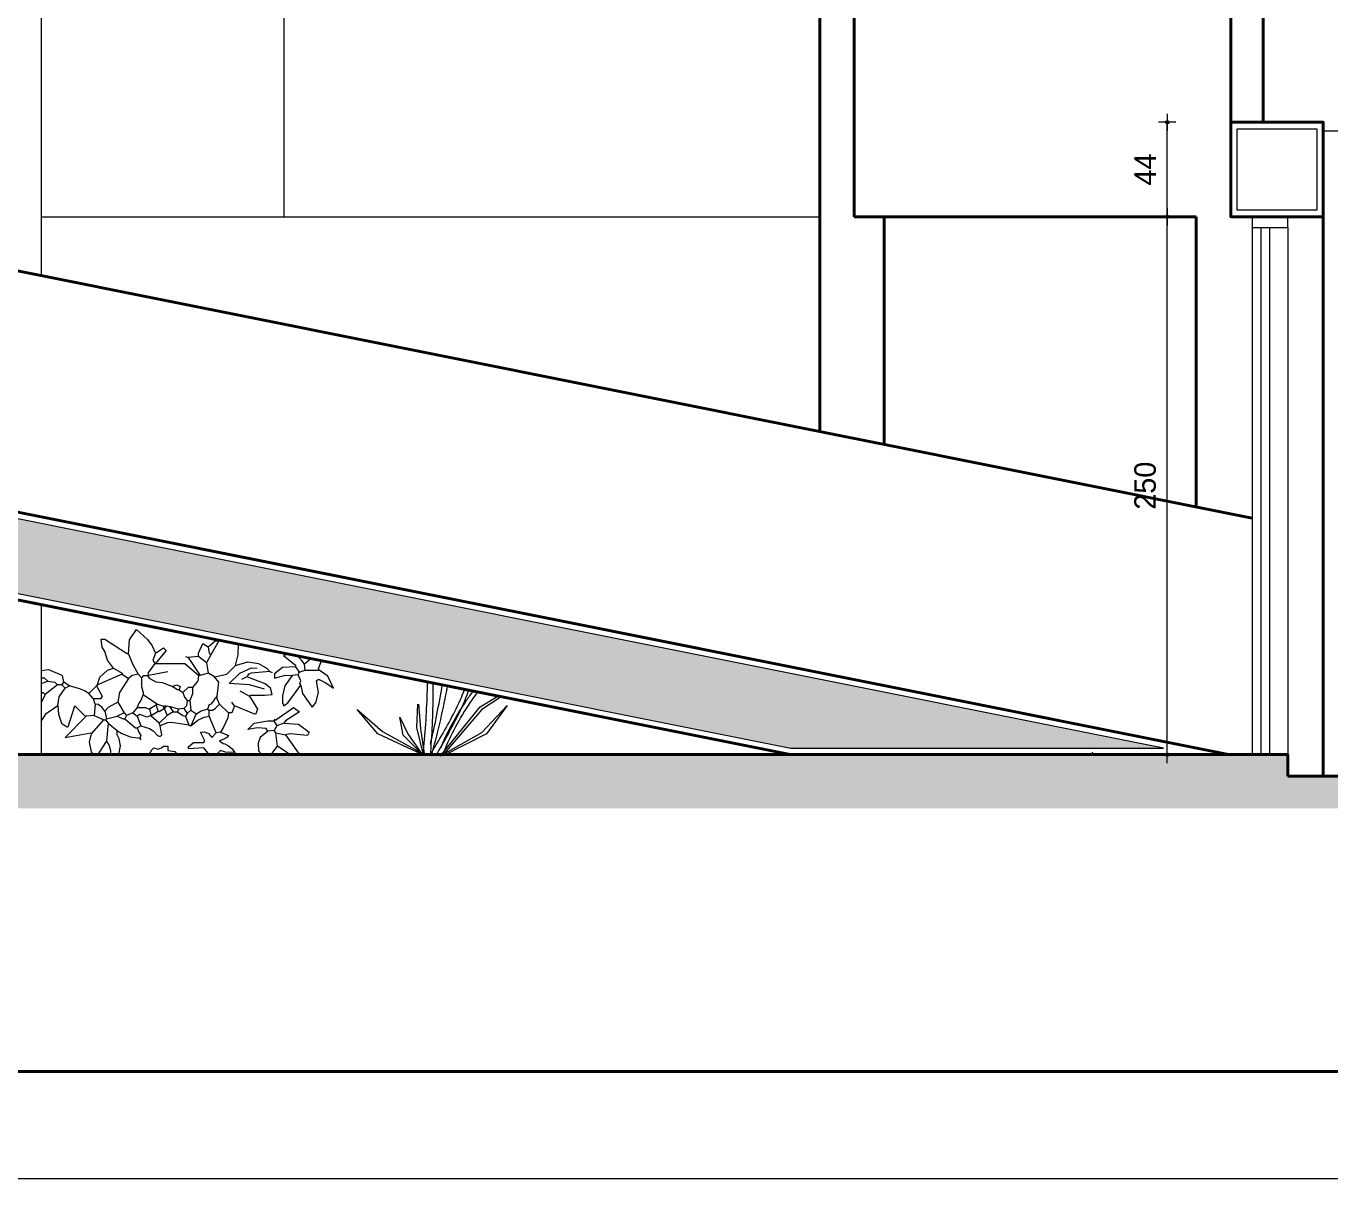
# Model space of a CAD drawing. Header units: millimetres. Extents: x 13204 to 24802, y 21209 to 40694.
# Drawn here: x 19348 to 19954, y 28396 to 28932 of the extents above; entities that cross this region are included whole.
import ezdxf

# ---------------------------------------------------------------- set-up
doc = ezdxf.new("R2010")
doc.units = ezdxf.units.MM
doc.linetypes.add('0', pattern=[0])
for name, color, linetype, lineweight in [('COTAS', 30, 'Continuous', 5), ('Esquadrias', 2, 'Continuous', 20), ('Hachura', 8, 'Continuous', 0), ('Louças', 150, 'Continuous', 15), ('Meia Parede', 11, 'Continuous', 40), ('Moveis', 6, 'Continuous', 13), ('PAREDE', 1, 'Continuous', 40), ('Paredes', 1, 'Continuous', 40), ('PISO', 5, 'Continuous', 5), ('TEXTO', 4, 'Continuous', 5), ('Vegetação', 3, 'Continuous', 5)]:
    doc.layers.add(name, color=color, linetype=linetype, lineweight=lineweight)
doc.layers.add('HACHURAS', color=8, linetype='Continuous')
doc.styles.add('LANA', font='stylu.ttf')
doc.dimstyles.new('COTA 50', dxfattribs={"dimscale": 0, "dimtxt": 10, "dimasz": 0.5, "dimexe": 1.25, "dimexo": 5, "dimgap": 5, "dimtad": 1, "dimdec": 0, "dimtxsty": 'LANA', "dimblk": 'cota', "dimcen": 2.5, "dimse2": 1, "dimclrd": 256, "dimclre": 256, "dimclrt": 256, "dimaunit": 1, "dimadec": 0, "dimazin": 0, "dimtfac": 1, "dimtdec": 0, "dimtmove": 0, "dimatfit": 3, "dimldrblk": 'DOTSMALL', "dimfxl": 5, "dimfxlon": 1, "dimtzin": 9, "dimlwd": -1, "dimlwe": -1, "dimarcsym": 0})

# ---------------------------------------------------------------- blocks, each defined once
blk = doc.blocks.new('cota')
at = {"layer": 'COTAS'}
blk.add_hatch(color=256, dxfattribs=at).paths.add_polyline_path([(-1.6, 0, 1), (1.6, 0, 1)])
for points in [[(-1.6, 0), (-8, 0)], [(0, 1.6), (0, 8)], [(8, 0), (1.6, 0)], [(0, -8), (0, -1.6)]]:
    blk.add_lwpolyline(points, dxfattribs=at)
blk.add_circle((0, 0), 1.6, dxfattribs=at)
blk = doc.blocks.new('*D937')
at = {"layer": 'COTAS', "transparency": 16777216}
for p, q in [((19878.26, 28594.06), (19878.26, 28843.06)), ((19883.26, 28593.56), (19877.01, 28593.56))]:
    blk.add_line(p, q, dxfattribs=at)
at = {"layer": 'Defpoints', "color": 0, "transparency": 16777216}
for p in [(19878.26, 28843.56), (19907.79, 28843.56), (19917.79, 28593.56)]:
    blk.add_point(p, dxfattribs=at)
at = {"layer": 'COTAS', "transparency": 16777216, "xscale": 0.5, "yscale": 0.5, "zscale": 0.5}
for p, rotation in [((19878.26, 28843.56), 90), ((19878.26, 28593.56), 270)]:
    blk.add_blockref('cota', p, dxfattribs=dict(at, rotation=rotation))
at = {"layer": 'COTAS', "transparency": 16777216, "insert": (19868.01, 28718.56), "char_height": 10, "attachment_point": 5, "rotation": 90, "style": 'LANA'}
blk.add_mtext('250', dxfattribs=at)
blk = doc.blocks.new('_DotSmall')
at = {"layer": 'PAREDE', "color": 0, "const_width": 0.5}
blk.add_lwpolyline([(-0.0625, 0, 1), (0.0625, 0, 1)], format="xyb", close=True, dxfattribs=at)
blk = doc.blocks.new('*D938')
at = {"layer": 'COTAS', "transparency": 16777216}
for p, q in [((19878.26, 28844.06), (19878.26, 28886.97)), ((19883.26, 28843.56), (19877.01, 28843.56))]:
    blk.add_line(p, q, dxfattribs=at)
at = {"layer": 'Defpoints', "color": 0, "transparency": 16777216}
for p in [(19878.26, 28887.47), (19950.79, 28887.47), (19907.79, 28843.56)]:
    blk.add_point(p, dxfattribs=at)
at = {"layer": 'COTAS', "transparency": 16777216, "xscale": 0.5, "yscale": 0.5, "zscale": 0.5}
for p, rotation in [((19878.26, 28887.47), 90), ((19878.26, 28843.56), 270)]:
    blk.add_blockref('cota', p, dxfattribs=dict(at, rotation=rotation))
at = {"layer": 'COTAS', "transparency": 16777216, "insert": (19868.04, 28865.52), "char_height": 10, "attachment_point": 5, "rotation": 90, "style": 'LANA'}
blk.add_mtext('44', dxfattribs=at)

msp = doc.modelspace()

# ---------------------------------------------------------------- hatches: boundary and pattern name
at = {"layer": 'Hachura'}
h = msp.add_hatch(dxfattribs=at)
h.set_pattern_fill('AR-CONC', color=256, scale=0.25, angle=90, style=0)
h.set_pattern_definition([(140, (18432.795, 28596.564), (3.9848, 45.5462), [4.7625, -52.3875]), (85, (18432.795, 28596.564), (-47.7642, -8.8107), [3.81, -41.91]), (190.451, (18433.127, 28600.36), (-43.7792, 36.7356), [4.0475, -44.5225]), (136.184, (18420.095, 28596.564), (10.5106, 67.7698), [7.1437, -78.5812]), (186.6356, (18420.97, 28602.21), (-61.8564, 59.351), [6.0713, -66.7837]), (81.184, (18420.095, 28596.564), (-61.8563, 59.351), [5.715, -62.865]), (111, (18423.27, 28602.914), (25.5664, 37.9037), [4.7625, -52.3875]), (56, (18423.27, 28602.914), (-46.047, 15.4505), [3.81, -41.91]), (161.4514, (18425.4, 28606.072), (-20.4807, 53.3541), [4.0475, -44.5225]), (127.5, (18432.795, 28596.564), (-21.13876, 0.77215), [0, -41.402, 0, -42.545, 0, -42.06875]), (97.5, (18432.795, 28596.564), (-25.04514, 16.7049), [0, -24.257, 0, -40.4495, 0, -16.03375]), (57.5, (18432.795, 28582.403), (1.43219, 33.89765), [0, -15.875, 0, -49.53, 0, -65.7225]), (47.5, (18432.795, 28576.053), (-6.3566, 37.0323), [0, -20.6375, 0, -32.893, 0, -46.6725])])
h.paths.add_polyline_path([(18432.79, 28885.5), (18432.79, 28850.83), (19703.22, 28596.56), (19876.47, 28596.56)])
at = {"layer": 'HACHURAS'}
h = msp.add_hatch(dxfattribs=at)
h.set_pattern_fill('EARTH', color=256, scale=3, angle=45, style=0)
h.set_pattern_definition([(45, (16996.795, 28568.564), (2e-15, 26.94077), [19.05, -19.05]), (45, (16991.743, 28573.615), (2e-15, 26.94077), [19.05, -19.05]), (45, (16986.692, 28578.667), (2e-15, 26.94077), [19.05, -19.05]), (135, (16986.692, 28582.034), (-26.94077, 2e-15), [19.05, -19.05]), (135, (16991.743, 28587.086), (-26.94077, 2e-15), [19.05, -19.05]), (135, (16996.795, 28592.137), (-26.94077, 2e-15), [19.05, -19.05])])
h.paths.add_polyline_path([(16996.79, 28593.56), (19934.29, 28593.56), (19934.29, 28583.56), (20246.79, 28583.56), (20246.79, 28568.56), (16996.79, 28568.56)])

# ---------------------------------------------------------------- linework, layer by layer
at = {"layer": 'Esquadrias'}
for p, q in [((19354.75, 28995.9), (19354.75, 28816.22)), ((19467.79, 28843.56), (19467.79, 28995.9)), ((19467.79, 28843.56), (19716.75, 28843.56)), ((19921.79, 28838.56), (19921.79, 28593.56)), ((19925.79, 28838.56), (19925.79, 28593.56)), ((19354.75, 28663.25), (19354.75, 28593.56))]:
    msp.add_line(p, q, dxfattribs=at)
msp.add_lwpolyline([(19917.79, 28843.56), (19917.79, 28838.56), (19934.29, 28838.56), (19934.29, 28843.56)], dxfattribs=at)
at = {"layer": 'Louças'}
msp.add_line((19354.75, 28843.56), (19467.79, 28843.56), dxfattribs=at)
at = {"layer": 'Meia Parede'}
for p, q in [((19716.75, 28995.9), (19716.75, 28743.77)), ((19732.79, 28843.56), (19732.79, 28995.9)), ((19917.79, 28703.53), (19100.74, 28867.06)), ((19732.79, 28843.56), (19891.75, 28843.56)), ((19746.75, 28843.56), (19746.75, 28737.77)), ((19891.75, 28843.56), (19891.75, 28708.75)), ((19950.79, 28843.56), (19950.79, 28583.56))]:
    msp.add_line(p, q, dxfattribs=at)
at = {"layer": 'Moveis'}
for p, q in [((19950.79, 28883.56), (19994.16, 28883.56)), ((19917.79, 28838.56), (19917.79, 28593.56)), ((19934.29, 28838.56), (19934.29, 28583.56))]:
    msp.add_line(p, q, dxfattribs=at)
at = {"layer": 'Paredes'}
for p, q in [((19922.79, 28887.47), (19922.79, 29183.56)), ((19907.79, 28888.56), (19907.79, 29168.56)), ((19907.79, 28843.56), (19907.79, 29168.56)), ((19906.75, 28593.56), (18432.79, 28888.56)), ((19702.92, 28593.56), (18432.79, 28847.77)), ((19907.79, 28843.56), (19922.79, 28843.56)), ((19934.29, 28593.56), (16996.79, 28593.56)), ((19934.29, 28583.56), (19934.29, 28593.56)), ((19934.29, 28583.56), (20246.79, 28583.56)), ((21256.85, 28446.32), (13252.5, 28446.32))]:
    msp.add_line(p, q, dxfattribs=at)
msp.add_lwpolyline([(18417.79, 28873.56), (18417.79, 28843.56), (18432.79, 28843.56), (18432.79, 28847.77), (19702.92, 28593.56), (19906.75, 28593.56), (18432.79, 28888.56), (18417.79, 28888.56)], dxfattribs=at)
msp.add_lwpolyline([(19907.79, 28887.47), (19950.79, 28887.47), (19950.79, 28843.56), (19907.79, 28843.56)], close=True, dxfattribs=at)
at = {"layer": 'PISO'}
msp.add_lwpolyline([(18420.79, 28885.56), (16999.79, 28885.56), (16999.79, 28846.56), (17018.79, 28846.56), (17018.79, 28876.56), (18420.79, 28876.56), (18420.79, 28846.56), (18429.79, 28846.56), (18429.79, 28851.43), (19703.22, 28596.56), (19876.47, 28596.56), (18432.5, 28885.56), (18420.79, 28885.56)], dxfattribs=at)
msp.add_lwpolyline([(19910.79, 28884.47), (19947.79, 28884.47), (19947.79, 28846.56), (19910.79, 28846.56)], close=True, dxfattribs=at)
at = {"layer": 'TEXTO'}
msp.add_line((21305.52, 28396.34), (13203.83, 28396.34), dxfattribs=at)
at = {"layer": 'Vegetação', "color": 8, "linetype": '0'}
for p, q in [((19558.86, 28615.78), (19567.15, 28620.74)), ((19568.59, 28620.45), (19559.7, 28614.58)), ((19511.37, 28603.17), (19501.71, 28614.58)), ((19501.71, 28614.58), (19513.47, 28604.37)), ((19529.44, 28606.17), (19529.86, 28616.98)), ((19530.28, 28616.98), (19531.12, 28605.57)), ((19540.37, 28592.96), (19558.86, 28615.78)), ((19559.7, 28614.58), (19541.21, 28592.96)), ((19559.7, 28603.77), (19571.46, 28616.38)), ((19571.46, 28616.38), (19561.8, 28603.17)), ((19523.14, 28602.57), (19521.46, 28610.98)), ((19521.46, 28610.98), (19525.24, 28603.17)), ((19531.96, 28593.56), (19511.37, 28603.17)), ((19513.47, 28604.37), (19532.8, 28593.56)), ((19531.54, 28594.16), (19523.14, 28602.57)), ((19525.24, 28603.17), (19531.54, 28594.16)), ((19532.38, 28594.16), (19529.44, 28606.17)), ((19531.12, 28605.57), (19532.8, 28594.16)), ((19540.37, 28592.96), (19559.7, 28603.77)), ((19561.8, 28603.17), (19541.63, 28592.96))]:
    msp.add_line(p, q, dxfattribs=at)
at = {"layer": 'Vegetação', "color": 8}
for points in [[(19395.37, 28640.33), (19397.43, 28635.5), (19399.86, 28630.95), (19397.06, 28630.4), (19395.37, 28628.91), (19391.29, 28622.38), (19390.48, 28617.9), (19385.99, 28615.45), (19384.36, 28613.82), (19383.01, 28615.68), (19381.33, 28616.86), (19379.87, 28617.08), (19379.06, 28619.53), (19377.02, 28621.98), (19380.69, 28625.65), (19380.69, 28625.24), (19382.08, 28629.61), (19385.63, 28632.75), (19388.44, 28633.8), (19385.58, 28637.47), (19384.36, 28641.55), (19383.2, 28643.54), (19382.82, 28645.9), (19382.73, 28647.26), (19384.36, 28647.26), (19394.55, 28640.73), (19395.37, 28640.33), (19395.93, 28646.88), (19399.12, 28651.78), (19404.17, 28647.07), (19406.42, 28644.13), (19408.01, 28640.73), (19411.68, 28643.18), (19412.91, 28641.96), (19408.01, 28635.84), (19408.42, 28635.84), (19421.63, 28635.84)], [(19421.63, 28635.84), (19427.99, 28630.54), (19427.99, 28630.13), (19427.59, 28627.68), (19427.18, 28627.28), (19425.14, 28624.83), (19425.15, 28621.77), (19423.92, 28618.71), (19424.32, 28614.23), (19426.77, 28612.6), (19426.77, 28612.19), (19424.32, 28606.89), (19427.62, 28609.64), (19430.61, 28610.98), (19432.89, 28611.37), (19432.89, 28614.23), (19434.52, 28614.23), (19435.74, 28615.04), (19437.78, 28617.08), (19436.56, 28619.53), (19436.56, 28620.75), (19437.37, 28627.28), (19435.33, 28629.72), (19441.04, 28630.95), (19445.12, 28635.02), (19446.31, 28640.01), (19446.57, 28644.87)], [(19431.66, 28636.25), (19427.99, 28639.1), (19427.99, 28640.73), (19430.03, 28645.22), (19432.48, 28643.59), (19435.74, 28646.44), (19437.37, 28646.44)], [(19437.56, 28646.67), (19437.32, 28646.49), (19433.7, 28639.92), (19431.66, 28636.25), (19432.48, 28631.35), (19428.69, 28630.32)], [(19408.01, 28640.73), (19406.79, 28637.47), (19407.6, 28635.84), (19404.34, 28631.35), (19404.75, 28630.54), (19413.72, 28632.17)], [(19421.88, 28639.1), (19423.1, 28638.69), (19428.69, 28630.32)], [(19427.99, 28639.1), (19423.1, 28638.69)], [(19432.48, 28643.59), (19432.89, 28640.73), (19433.7, 28639.92)], [(19471.45, 28630.32), (19468.04, 28625.53), (19466.92, 28620.82), (19466.97, 28617.27), (19467.78, 28616.45), (19469.41, 28617.67), (19475.53, 28625.83), (19475.12, 28626.65), (19475.53, 28627.87), (19474.31, 28630.72), (19474.72, 28631.95), (19477.57, 28632.76), (19477.16, 28635.62), (19475.94, 28637.25), (19473.66, 28639.65), (19470.29, 28640.44), (19467.38, 28639.69), (19473.08, 28635.21), (19473.08, 28634.39), (19466.97, 28633.99), (19463.3, 28631.13), (19463.3, 28629.09), (19468.42, 28630.43), (19471.45, 28630.32)], [(19480.09, 28638.16), (19479.2, 28637.25), (19477.16, 28635.62)], [(19364.51, 28630.36), (19358.32, 28632.95), (19354.75, 28632.48)], [(19388.44, 28633.8), (19392.52, 28631.35), (19392.52, 28630.95), (19383.14, 28626.87), (19381.1, 28626.05)], [(19407.6, 28635.84), (19408.01, 28635.84)], [(19458.65, 28623.96), (19451.68, 28626.04), (19442.22, 28626.56), (19447.12, 28631.43), (19452.59, 28633.95), (19455.16, 28633.69)], [(19445.12, 28635.43), (19445.12, 28635.02), (19450.83, 28636.66), (19455.86, 28635.89), (19459.79, 28633.54), (19461.03, 28632.17), (19452.46, 28631.35), (19451.24, 28630.95), (19450.42, 28629.72)], [(19461.03, 28632.17), (19462.25, 28631.76)], [(19473.08, 28634.39), (19474.72, 28631.95)], [(19477.57, 28632.76), (19484.1, 28632.76)], [(19483.69, 28628.68), (19487.1, 28626.9), (19490.71, 28624.48), (19488.13, 28629.99), (19484.1, 28632.76), (19483.69, 28633.58), (19485.17, 28637.14)], [(19364.51, 28630.36), (19365.19, 28627.28), (19364.38, 28626.05), (19362.34, 28626.05), (19356.63, 28621.57), (19354.75, 28617.64)], [(19354.75, 28629.32), (19356.22, 28629.32), (19357.85, 28627.68)], [(19354.75, 28626.69), (19357.85, 28627.68), (19361.11, 28627.28), (19362.34, 28626.05)], [(19368.08, 28625.46), (19366.01, 28624.42), (19364.38, 28626.05)], [(19377.02, 28621.98), (19374.98, 28623.2), (19372.76, 28624.2), (19367.81, 28625.53), (19365.12, 28627.42)], [(19392.52, 28630.95), (19395.37, 28628.91)], [(19415.76, 28625.24), (19417.8, 28626.05), (19419.43, 28625.24), (19419.02, 28623.61), (19418.21, 28623.61), (19415.76, 28625.24), (19411.27, 28626.87), (19408.29, 28627.26), (19405.48, 28628.83), (19404.34, 28630.13), (19402.3, 28630.13), (19401.49, 28629.32), (19401.49, 28625.24), (19402.3, 28622.38), (19402.3, 28621.57), (19401.08, 28618.71), (19400.26, 28617.49), (19399.45, 28615.45), (19397.41, 28613), (19399.45, 28611.37), (19401.08, 28606.89), (19405.21, 28605.66), (19406.89, 28604.57), (19408.83, 28602.4), (19410.05, 28601.99), (19410.87, 28602.81), (19410.05, 28606.89), (19409.64, 28608.11), (19405.97, 28611.37), (19405.97, 28611.78), (19403.93, 28610.96), (19400.67, 28612.19), (19399.45, 28611.37)], [(19399.86, 28630.95), (19401.49, 28629.32)], [(19404.75, 28630.54), (19404.34, 28630.13)], [(19435.33, 28629.72), (19432.48, 28631.35)], [(19447.16, 28623.2), (19451.65, 28620.75), (19452.05, 28621.16), (19458.58, 28621.16), (19462.25, 28621.57), (19461.43, 28624.42), (19458.99, 28626.46), (19453.69, 28628.5), (19450.42, 28629.72), (19447.98, 28628.5)], [(19474.31, 28630.72), (19471.45, 28630.32)], [(19475.53, 28625.83), (19476.28, 28622), (19480.83, 28615.63)], [(19480.83, 28615.64), (19482.46, 28617.67), (19483.77, 28622.39), (19482.87, 28627.87), (19483.69, 28628.68)], [(19354.75, 28608.97), (19357.12, 28612.6), (19362.5, 28616.36), (19363.17, 28620.43), (19365.94, 28624.51)], [(19356.63, 28621.57), (19355.81, 28622.38), (19354.75, 28621.83)], [(19380.69, 28625.24), (19383.14, 28620.75), (19382.32, 28619.53), (19379.06, 28619.53)], [(19402.3, 28621.57), (19408.83, 28617.08), (19411.27, 28616.27), (19412.91, 28616.27), (19412.09, 28615.04), (19409.64, 28613.41), (19409.24, 28613.82), (19408.83, 28614.64), (19408.42, 28616.67), (19405.16, 28614.64), (19405.57, 28612.6), (19405.97, 28611.78), (19409.24, 28613.82)], [(19419.02, 28623.61), (19420.65, 28622.38)], [(19425.14, 28624.83), (19423.1, 28624.83), (19420.65, 28622.38), (19421.47, 28620.34), (19422.69, 28618.71), (19422.29, 28616.27), (19421.06, 28615.04), (19422.69, 28612.6)], [(19436.56, 28620.75), (19435.33, 28619.53), (19435.33, 28619.12), (19433.7, 28617.08), (19432.89, 28616.67), (19432.07, 28614.64), (19429.22, 28613.82), (19426.77, 28612.19)], [(19451.65, 28620.75), (19455.32, 28614.64), (19454.5, 28612.19), (19444.71, 28616.27), (19443.49, 28617.9)], [(19362.5, 28616.36), (19362.8, 28612.29), (19364.29, 28608.22), (19366.98, 28606.34)], [(19367.37, 28606.43), (19370.49, 28616.27), (19374.98, 28611.78), (19375.8, 28611.37), (19365.95, 28601.53)], [(19379.87, 28617.08), (19379.47, 28611.78), (19383.95, 28609.74), (19384.77, 28609.74), (19385.99, 28608.11), (19390.07, 28604.85), (19391.98, 28603.47), (19396.23, 28601.79), (19400.67, 28601.18), (19401.08, 28600.36)], [(19384.36, 28613.82), (19385.17, 28610.15), (19390.07, 28611.37), (19392.92, 28610.15), (19393.74, 28610.15)], [(19390.48, 28617.9), (19393.33, 28613), (19394.55, 28611.78), (19393.74, 28610.15), (19398.63, 28606.07), (19399.45, 28606.07), (19401.08, 28606.89)], [(19399.45, 28615.45), (19403.12, 28615.45), (19405.16, 28614.64)], [(19408.83, 28617.08), (19408.42, 28616.67)], [(19411.27, 28616.27), (19412.09, 28615.04), (19412.09, 28614.64), (19413.31, 28611.78), (19409.64, 28608.11)], [(19424.32, 28614.23), (19422.69, 28612.6), (19421.88, 28611.37), (19423.51, 28607.29), (19415.35, 28608.52), (19413.5, 28608.36), (19410.02, 28606.98)], [(19412.91, 28616.27), (19414.54, 28615.86)], [(19418.62, 28614.64), (19414.54, 28615.86), (19416.17, 28613.41), (19413.31, 28611.78)], [(19416.17, 28613.41), (19418.21, 28613.41)], [(19421.06, 28615.04), (19418.62, 28614.64), (19418.21, 28613.41), (19420.65, 28611.78), (19421.88, 28611.37)], [(19422.69, 28618.71), (19423.92, 28618.71)], [(19432.07, 28614.64), (19432.89, 28614.23)], [(19432.89, 28617.08), (19432.89, 28616.67)], [(19437.78, 28617.08), (19441.86, 28613), (19441.55, 28610.66), (19439.75, 28606.58), (19438.19, 28604.03), (19441.86, 28602.4), (19441.1, 28601.48), (19439.68, 28600.7), (19437.78, 28599.95), (19439.41, 28598.73), (19440.2, 28598.58), (19441.85, 28597.71), (19443.72, 28596.07), (19444.71, 28594.65), (19442.82, 28594.5), (19440.43, 28594.73), (19438.19, 28595.47), (19436.97, 28594.24), (19436.97, 28593.56)], [(19444.71, 28616.27), (19443.49, 28613), (19441.86, 28613)], [(19463.47, 28609.74), (19463.07, 28609.74), (19463.07, 28609.33), (19463.47, 28609.74), (19463.88, 28609.74), (19472.04, 28615.45), (19474.89, 28613.41), (19468.37, 28609.33), (19467.55, 28608.11), (19464.29, 28606.89)], [(19467.78, 28616.45), (19467.38, 28616.04)], [(19379.47, 28611.78), (19375.8, 28611.37)], [(19379.01, 28593.56), (19378.18, 28594.79), (19377.35, 28599.31), (19378.24, 28603.22), (19383.95, 28609.74)], [(19385.17, 28610.15), (19384.77, 28609.74)], [(19385.99, 28608.11), (19385.17, 28599.95), (19386.4, 28597.78), (19387.1, 28595.15), (19387.21, 28593.56)], [(19393.33, 28613), (19390.07, 28611.37)], [(19397.41, 28613), (19394.55, 28611.78)], [(19432.94, 28593.56), (19430.44, 28596.69), (19423.51, 28596.28), (19423.1, 28597.1), (19425.55, 28599.14), (19430.44, 28599.14), (19430.85, 28599.95), (19428.81, 28604.03), (19430.76, 28604.23), (19432.64, 28603.44), (19434.11, 28601.58), (19436.15, 28603.62), (19432.89, 28611.37)], [(19460.21, 28604.44), (19459.4, 28605.66), (19455.32, 28606.07), (19450.8, 28605.29), (19453.8, 28608.23), (19460.21, 28609.33), (19463.07, 28609.33), (19463.07, 28608.93), (19464.29, 28606.89), (19463.07, 28604.85), (19460.21, 28604.44), (19456.54, 28601.58), (19455.67, 28598.81), (19455.86, 28595.28), (19457.31, 28593.56)], [(19467.55, 28608.11), (19474.48, 28607.7), (19479.38, 28604.03), (19478.56, 28602.4), (19470.41, 28603.22), (19468.37, 28602.81), (19474.48, 28594.24), (19474.23, 28593.56)], [(19365.95, 28601.53), (19377.83, 28603.62), (19378.24, 28603.22)], [(19390.93, 28593.56), (19391.63, 28597.63), (19391.14, 28600.85), (19390.07, 28602.81), (19390.07, 28604.44), (19390.07, 28604.85)], [(19399.45, 28606.07), (19400.26, 28604.03), (19401.08, 28602.4), (19400.67, 28601.18), (19400.26, 28601.18)], [(19423.51, 28607.29), (19424.32, 28606.89)], [(19438.19, 28604.03), (19436.15, 28603.62)], [(19461.74, 28593.56), (19464.7, 28597.51), (19463.88, 28603.62), (19463.07, 28604.85)], [(19463.88, 28603.62), (19468.37, 28602.81)], [(19385.17, 28599.95), (19384.77, 28599.14), (19381.16, 28593.56)], [(19404.43, 28593.56), (19404.75, 28593.84), (19405.97, 28595.06), (19405.97, 28595.47), (19406.38, 28595.88), (19407.2, 28596.69), (19409.18, 28596.17), (19410.79, 28596.69), (19411.68, 28597.51), (19413.72, 28597.51), (19413.72, 28595.47), (19416.98, 28595.06), (19417.8, 28593.84)], [(19470.43, 28593.56), (19464.7, 28597.51)], [(19417.25, 28593.56), (19417.8, 28593.84), (19418.62, 28593.43)], [(19444.71, 28594.65), (19445.12, 28594.24)], [(19843.16, 28594.65), (19843.57, 28594.24)]]:
    msp.add_lwpolyline(points, dxfattribs=at)
for points in [[(19421.63, 28635.84, 0.175441), (19421.63, 28635.84)], [(19364.51, 28630.36, 0.243445), (19364.51, 28630.36)]]:
    msp.add_lwpolyline(points, format="xyb", dxfattribs=at)
at = {"layer": 'Vegetação', "color": 8, "linetype": '0'}
for centre, major_axis, start_param, end_param in [((19294.17, 28630.03), (169.9, 169.9), 5.464216, 5.486369), ((19118.64, 28696.11), (302.93, 302.93), 5.267615, 5.333523), ((19320.16, 28623.72), (153.37, 153.37), 5.489346, 5.511804), ((19110.61, 28636.32), (299.77, 299.77), 5.396765, 5.463931), ((19144.97, 28625.13), (277.26, 277.26), 5.415655, 5.489531), ((19210.65, 28686.23), (-239.43, 239.43), 3.647951, 3.739863), ((19392.79, 28651.74), (108.35, 108.35), 5.310681, 5.325197), ((19474.61, 28651.39), (57.81, 57.81), 5.01722, 5.158603), ((19472.21, 28651.54), (-60.86, 60.86), 3.465201, 3.603589), ((19657.71, 28547.13), (90.03, 90.03), 1.717166, 1.759434), ((19660.74, 28546.27), (90.74, 90.74), 1.718727, 1.778449), ((19257.94, 28764.43), (230.62, 230.62), 4.946382, 5.017021), ((19657.75, 28547.09), (90.07, 90.07), 1.75933, 1.957261), ((19660.67, 28546.32), (-90.68, 90.68), 0.207696, 0.413165), ((19262.41, 28755.99), (226.58, 226.58), 4.964021, 5.035897)]:
    msp.add_ellipse(centre, major_axis=major_axis, ratio=1, start_param=start_param, end_param=end_param, dxfattribs=at)

# ---------------------------------------------------------------- dimensions: what is measured, and where the dimension line sits
at = {"layer": 'COTAS'}
for base, p1, p2, override, picture, middle in [((19878.26, 28887.47), (19907.79, 28843.56), (19950.79, 28887.47), {"dimscale": 1, "dimtmove": 1, "dimarcsym": 2}, '*D938', (19868.04, 28865.52)), ((19878.26, 28843.56), (19917.79, 28593.56), (19907.79, 28843.56), {"dimscale": 1, "dimarcsym": 2}, '*D937', (19868.01, 28718.56))]:
    dim = msp.add_linear_dim(base=base, p1=p1, p2=p2, angle=90, dimstyle='COTA 50', override=override, dxfattribs=at)
    dim.commit()
    dim.dimension.update_dxf_attribs({"geometry": picture, "text_midpoint": middle})

doc.saveas('drawing.dxf')
